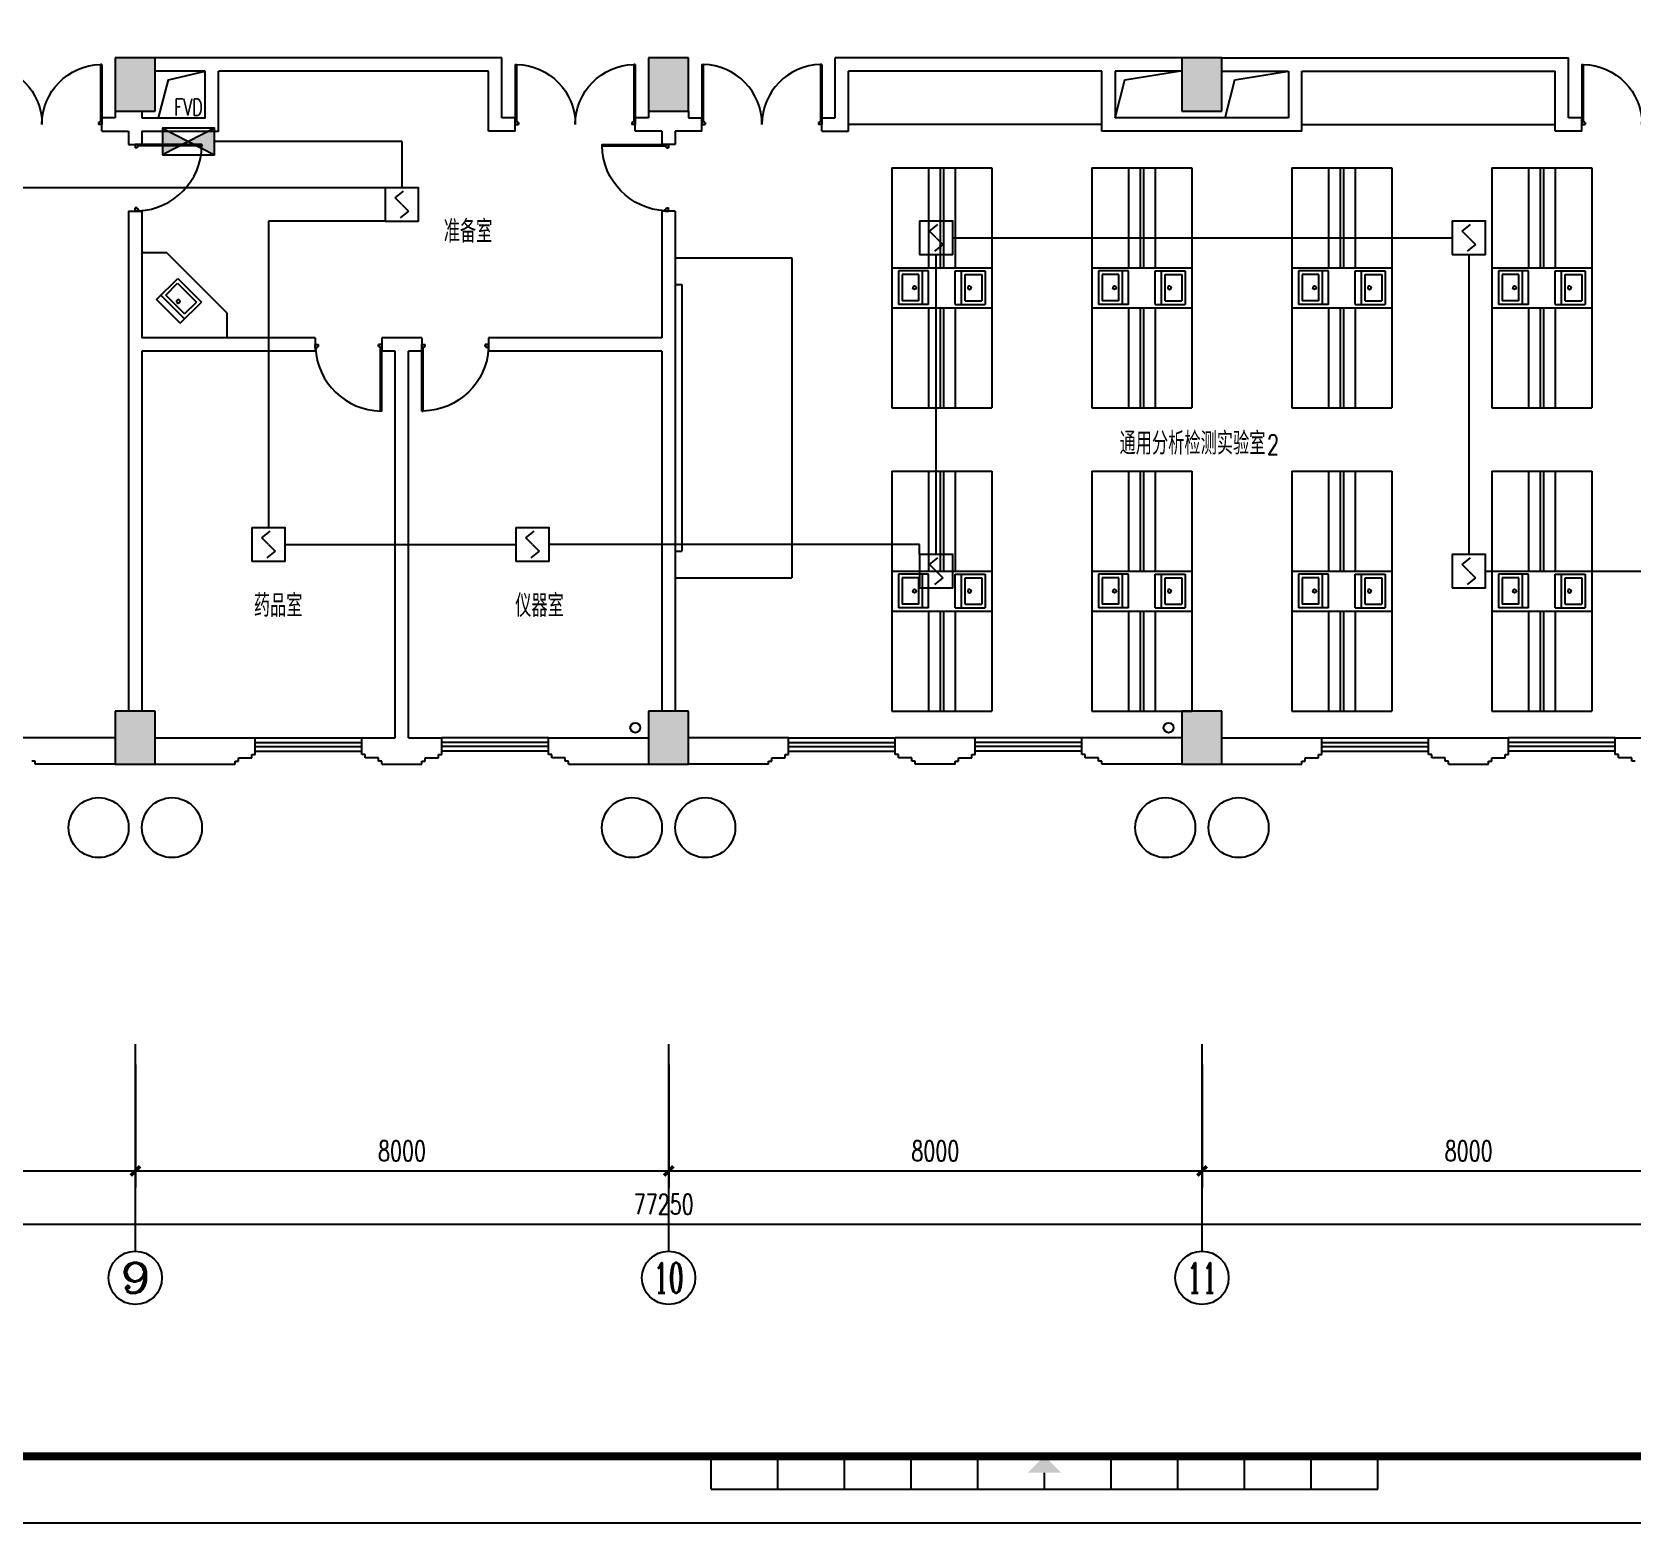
# Model space of a CAD drawing. Extents: x 190999 to 918899, y -200814 to 215286.
# Drawn here: x 235262 to 259262, y -12314 to 10053 of the extents above; entities that cross this region are included whole.
import ezdxf
from ezdxf.enums import TextEntityAlignment as Align

# ---------------------------------------------------------------- set-up
doc = ezdxf.new("R2010")
doc.units = 0
doc.header["$LTSCALE"] = 1000
doc.header["$MEASUREMENT"] = 0
doc.layers.get('Defpoints').update_dxf_attribs({"color": 1})
for name, color, linetype in [('00-EQUIP', 3, 'Continuous'), ('00-WIRE-4', 6, 'Continuous'), ('A-墙线', 2, 'Continuous'), ('A-外包装修', 250, 'Continuous'), ('A-外窗', 145, 'Continuous'), ('A-家具', 250, 'Continuous'), ('A-门', 167, 'Continuous'), ('AXIS', 3, 'Continuous'), ('AXIS_TEXT', 7, 'Continuous'), ('COLUMN', 2, 'Continuous'), ('PUB_HATCH', 250, 'Continuous'), ('图框', 189, 'Continuous'), ('房间名称', 7, 'Continuous'), ('暖通-风-说明', 3, 'Continuous'), ('洞口线', 165, 'Continuous'), ('雨水管', 151, 'Continuous')]:
    doc.layers.add(name, color=color, linetype=linetype)
doc.styles.add('_TCH_AXIS', font='COMPLEX', dxfattribs={"bigfont": 'GBCBIG'})
doc.styles.add('_TCH_DIM', font='SIMPLEX', dxfattribs={"bigfont": 'GBCBIG'})
doc.styles.add('COMPLEX', font='COMPLEX')
doc.styles.add('DIM_FONT', font='SIMPLEX', dxfattribs={"width": 0.7, "bigfont": 'GBCBIG'})
doc.styles.add('HZ-ZGBZ', font='romanc.shx', dxfattribs={"width": 0.65})
doc.styles.get("Standard").update_dxf_attribs({"font": 'simhei.ttf'})
doc.styles.add('zz-1', font='arial.ttf', dxfattribs={"width": 0.8})
doc.dimstyles.new('DIMN', dxfattribs={"dimtxt": 300, "dimasz": 100, "dimexe": 250, "dimexo": 300, "dimgap": 150, "dimtad": 1, "dimdec": 0, "dimzin": 0, "dimdsep": 46, "dimtxsty": 'DIM_FONT', "dimblk": 'ARCHTICK', "dimcen": 0.09, "dimclrt": 7, "dimazin": 2, "dimtfac": 1, "dimtdec": 0, "dimtix": 1, "dimtmove": 2, "dimatfit": 3, "dimfxl": 0, "dimtolj": 1, "dimtzin": 0, "dimarcsym": 0})

# ---------------------------------------------------------------- blocks, each defined once
blk = doc.blocks.new('TJAD_TK_A0')
at = {"layer": '图框'}
for p, q in [((1517.5, -436.65), (1517.5, -431.65)), ((1527.5, -436.65), (1527.5, -431.65)), ((1537.5, -436.65), (1537.5, -431.65)), ((1547.5, -436.65), (1547.5, -431.65)), ((1557.5, -436.65), (1557.5, -431.65)), ((1577.5, -436.65), (1577.5, -431.65)), ((1587.5, -436.65), (1587.5, -431.65)), ((1597.5, -436.65), (1597.5, -431.65)), ((1607.5, -436.65), (1607.5, -431.65)), ((1617.5, -436.65), (1617.5, -431.65)), ((1517.5, -436.65), (1617.5, -436.65)), ((973, -441.7), (2162, -441.7))]:
    blk.add_line(p, q, dxfattribs=at)
at = {"layer": '图框', "const_width": 1.2}
blk.add_lwpolyline([(2152, -431.7), (2152, 389.3), (998, 389.3), (998, -431.7)], close=True, dxfattribs=at)
at = {"layer": '图框', "const_width": 0.3}
blk.add_lwpolyline([(1567.5, -434.15), (1567.5, -436.65)], dxfattribs=at)
at = {"layer": '图框'}
blk.add_solid([(1570, -434.15), (1565, -434.15), (1567.5, -431.65)], dxfattribs=at)
blk = doc.blocks.new('m1000')
at = {"layer": 'A-墙线'}
for p, q in [((0, 0), (0, 200)), ((1000, 0), (1000, 200))]:
    blk.add_line(p, q, dxfattribs=at)
at = {"layer": 'A-门'}
for p, q in [((0, 1100), (0, 100)), ((0, 1100), (20, 1100)), ((20, 1100), (20, 150)), ((0, 150), (30, 150)), ((0, 100), (50, 100)), ((30, 150), (30, 130)), ((30, 130), (50, 130)), ((50, 130), (50, 100)), ((950, 130), (950, 100)), ((970, 130), (950, 130)), ((1000, 100), (950, 100)), ((970, 150), (970, 130)), ((1000, 150), (970, 150)), ((1000, 150), (1000, 100))]:
    blk.add_line(p, q, dxfattribs=at)
blk.add_arc((0, 100), 1000, 2.866, 88.854, dxfattribs=at)
blk = doc.blocks.new('m1800')
at = {"layer": 'A-墙线'}
for p, q in [((-900, -100), (-900, 100)), ((900, -100), (900, 100))]:
    blk.add_line(p, q, dxfattribs=at)
at = {"layer": 'A-门'}
for p, q in [((-900, 900), (-900, 0)), ((-900, 900), (-880, 900)), ((-880, 900), (-880, 50)), ((880, 900), (880, 50)), ((900, 900), (880, 900)), ((900, 900), (900, 0)), ((-900, 50), (-870, 50)), ((-900, 0), (-850, 0)), ((-870, 50), (-870, 30)), ((-870, 30), (-850, 30)), ((-850, 30), (-850, 0)), ((850, 30), (850, 0)), ((870, 30), (850, 30)), ((900, 0), (850, 0)), ((870, 50), (870, 30)), ((900, 50), (870, 50))]:
    blk.add_line(p, q, dxfattribs=at)
for centre, start, end in [((-900, 0), 0, 88.7267), ((900, 0), 91.2733, 180)]:
    blk.add_arc(centre, 900, start, end, dxfattribs=at)
blk = doc.blocks.new('_ArchTick')
at = {"const_width": 0.5}
blk.add_lwpolyline([(-0.7, -0.7), (0.7, 0.7)], dxfattribs=at)
blk = doc.blocks.new('*D872')
at = {"layer": 'AXIS', "color": 0, "lineweight": -2}
for p, q in [((228812, -5433), (228812, -7283)), ((236812, -5433), (236812, -7283)), ((228812, -7033), (236812, -7033))]:
    blk.add_line(p, q, dxfattribs=at)
at = {"layer": 'Defpoints', "color": 0}
for p in [(228812, -5133), (236812, -5133), (236812, -7033)]:
    blk.add_point(p, dxfattribs=at)
at = {"layer": 'AXIS', "color": 0, "lineweight": -2, "xscale": 100, "yscale": 100, "zscale": 100, "rotation": 180}
blk.add_blockref('_ArchTick', (228812, -7033), dxfattribs=at)
at = {"layer": 'AXIS', "color": 0, "lineweight": -2, "xscale": 100, "yscale": 100, "zscale": 100}
blk.add_blockref('_ArchTick', (236812, -7033), dxfattribs=at)
at = {"layer": 'AXIS', "color": 7, "insert": (232812, -6733), "char_height": 300, "attachment_point": 5, "style": 'DIM_FONT'}
blk.add_mtext('\\A1;8000', dxfattribs=at)
blk = doc.blocks.new('*D873')
at = {"layer": 'AXIS', "color": 0, "lineweight": -2}
for p, q in [((236812, -5433), (236812, -7283)), ((244812, -5433), (244812, -7283)), ((236812, -7033), (244812, -7033))]:
    blk.add_line(p, q, dxfattribs=at)
at = {"layer": 'Defpoints', "color": 0}
for p in [(236812, -5133), (244812, -5133), (244812, -7033)]:
    blk.add_point(p, dxfattribs=at)
at = {"layer": 'AXIS', "color": 0, "lineweight": -2, "xscale": 100, "yscale": 100, "zscale": 100, "rotation": 180}
blk.add_blockref('_ArchTick', (236812, -7033), dxfattribs=at)
at = {"layer": 'AXIS', "color": 0, "lineweight": -2, "xscale": 100, "yscale": 100, "zscale": 100}
blk.add_blockref('_ArchTick', (244812, -7033), dxfattribs=at)
at = {"layer": 'AXIS', "color": 7, "insert": (240812, -6733), "char_height": 300, "attachment_point": 5, "style": 'DIM_FONT'}
blk.add_mtext('\\A1;8000', dxfattribs=at)
blk = doc.blocks.new('*D874')
at = {"layer": 'AXIS', "color": 0, "lineweight": -2}
for p, q in [((244812, -5433), (244812, -7283)), ((252812, -5433), (252812, -7283)), ((244812, -7033), (252812, -7033))]:
    blk.add_line(p, q, dxfattribs=at)
at = {"layer": 'Defpoints', "color": 0}
for p in [(244812, -5133), (252812, -5133), (252812, -7033)]:
    blk.add_point(p, dxfattribs=at)
at = {"layer": 'AXIS', "color": 0, "lineweight": -2, "xscale": 100, "yscale": 100, "zscale": 100, "rotation": 180}
blk.add_blockref('_ArchTick', (244812, -7033), dxfattribs=at)
at = {"layer": 'AXIS', "color": 0, "lineweight": -2, "xscale": 100, "yscale": 100, "zscale": 100}
blk.add_blockref('_ArchTick', (252812, -7033), dxfattribs=at)
at = {"layer": 'AXIS', "color": 7, "insert": (248812, -6733), "char_height": 300, "attachment_point": 5, "style": 'DIM_FONT'}
blk.add_mtext('\\A1;8000', dxfattribs=at)
blk = doc.blocks.new('*D875')
at = {"layer": 'AXIS', "color": 0, "lineweight": -2}
for p, q in [((252812, -5433), (252812, -7283)), ((260812, -5433), (260812, -7283)), ((252812, -7033), (260812, -7033))]:
    blk.add_line(p, q, dxfattribs=at)
at = {"layer": 'Defpoints', "color": 0}
for p in [(252812, -5133), (260812, -5133), (260812, -7033)]:
    blk.add_point(p, dxfattribs=at)
at = {"layer": 'AXIS', "color": 0, "lineweight": -2, "xscale": 100, "yscale": 100, "zscale": 100, "rotation": 180}
blk.add_blockref('_ArchTick', (252812, -7033), dxfattribs=at)
at = {"layer": 'AXIS', "color": 0, "lineweight": -2, "xscale": 100, "yscale": 100, "zscale": 100}
blk.add_blockref('_ArchTick', (260812, -7033), dxfattribs=at)
at = {"layer": 'AXIS', "color": 7, "insert": (256812, -6733), "char_height": 300, "attachment_point": 5, "style": 'DIM_FONT'}
blk.add_mtext('\\A1;8000', dxfattribs=at)
blk = doc.blocks.new('*D880')
at = {"layer": 'AXIS', "color": 0, "lineweight": -2}
for p, q in [((206112, -5433), (206112, -8083)), ((283362, -5433), (283362, -8083)), ((206112, -7833), (283362, -7833))]:
    blk.add_line(p, q, dxfattribs=at)
at = {"layer": 'Defpoints', "color": 0}
for p in [(206112, -5133), (283362, -5133), (283362, -7833)]:
    blk.add_point(p, dxfattribs=at)
at = {"layer": 'AXIS', "color": 0, "lineweight": -2, "xscale": 100, "yscale": 100, "zscale": 100, "rotation": 180}
blk.add_blockref('_ArchTick', (206112, -7833), dxfattribs=at)
at = {"layer": 'AXIS', "color": 0, "lineweight": -2, "xscale": 100, "yscale": 100, "zscale": 100}
blk.add_blockref('_ArchTick', (283362, -7833), dxfattribs=at)
at = {"layer": 'AXIS', "color": 7, "insert": (244737, -7533), "char_height": 300, "attachment_point": 5, "style": 'DIM_FONT'}
blk.add_mtext('\\A1;77250', dxfattribs=at)
blk = doc.blocks.new('_AXISO')
blk.add_circle((0, 0), 0.5)
at = {"layer": 'AXIS_TEXT', "style": 'COMPLEX', "width": 1.041667}
blk.add_attdef('A', text='', height=0.56, dxfattribs=at).set_placement((-0.25, -0.28), (0.25, -0.28), align=Align.FIT)
blk = doc.blocks.new('$plan$00001609')
at = {"linetype": 'Continuous'}
for p, q in [((0, -251), (0, 251)), ((0, 251), (450, 251)), ((93, -251), (93, 251)), ((450, 251), (450, -251)), ((146, -199), (146, 199)), ((146, 199), (397, 199)), ((397, 199), (397, -199)), ((146, -199), (397, -199)), ((0, -251), (450, -251))]:
    blk.add_line(p, q, dxfattribs=at)
blk.add_line((238, 2), (238, 0))
blk.add_arc((212, 0), 26, 4.716, 0, dxfattribs=at)
at = {"style": 'zz-1'}
for tag in ['YSIZE', 'XSIZE']:
    blk.add_attdef(tag, (0, 0), '', height=0.5, dxfattribs=at)
blk = doc.blocks.new('_LINKPT1')
at = {"color": 0}
blk.add_line((0, 0), (0, 0), dxfattribs=at)
blk = doc.blocks.new('3S1KCGW2')
for p, q in [((0.5, 0.5), (-0.5, 0.5)), ((-0.5, 0.5), (-0.5, -0.5)), ((0.5, -0.5), (0.5, 0.5)), ((-0.2, 0.2), (0.05, 0.4)), ((0, 0), (-0.2, 0.2)), ((0, 0), (0.2, -0.2)), ((0.2, -0.2), (-0.05, -0.4)), ((-0.5, -0.5), (0.5, -0.5))]:
    blk.add_line(p, q)
at = {"const_width": 0.04, "flags": 128}
blk.add_lwpolyline([(-0.5, -0.5), (-0.5, 0.5), (0.5, 0.5), (0.5, -0.5)], close=True, dxfattribs=at)
at = {"xscale": 0.002, "yscale": 0.002, "zscale": 0.002}
for p in [(0, 0.5), (-0.5, 0), (0.5, 0), (0, -0.5)]:
    blk.add_blockref('_LINKPT1', p, dxfattribs=at)
at = {"flags": 9}
blk.add_attdef('A', (0, 0), '', height=0.00002, dxfattribs=at)
blk = doc.blocks.new('6H2KALM6')
for p, q in [((-0.78, 0.4), (0.78, -0.4)), ((0.78, 0.4), (-0.78, -0.4)), ((0.78, 0.4), (-0.78, 0.4)), ((-0.78, 0.4), (-0.78, -0.4)), ((0.78, -0.4), (0.78, 0.4)), ((-0.78, -0.4), (0.78, -0.4))]:
    blk.add_line(p, q)
at = {"const_width": 0.04}
blk.add_lwpolyline([(-0.78, 0.4), (-0.78, -0.4), (0.78, -0.4), (0.78, 0.4)], close=True, dxfattribs=at)
for points in [[(-0.78, 0.4), (0, 0), (-0.78, -0.4)], [(0.78, 0.4), (0, 0), (0.78, -0.4)]]:
    blk.add_solid(points)
at = {"xscale": 0.002, "yscale": 0.002, "zscale": 0.002}
for p in [(-0.78, 0), (0, 0.4), (0.78, 0), (0, -0.4)]:
    blk.add_blockref('_LINKPT1', p, dxfattribs=at)
at = {"flags": 9}
blk.add_attdef('A', (0, 0), '', height=0.00002, dxfattribs=at)

msp = doc.modelspace()

# ---------------------------------------------------------------- hatches: boundary and pattern name
at = {"layer": 'PUB_HATCH'}
for points in [[(237111.6, 9667.4), (236511.6, 9667.4), (236511.6, 8867.4), (237111.6, 8867.4)], [(245111.6, 9667.4), (244511.6, 9667.4), (244511.6, 8867.4), (245111.6, 8867.4)], [(253111.6, 9667.4), (252511.6, 9667.4), (252511.6, 8867.4), (253111.6, 8867.4)], [(237111.6, -132.6), (236511.6, -132.6), (236511.6, -932.6), (237111.6, -932.6)], [(245111.6, -132.6), (244511.6, -132.6), (244511.6, -932.6), (245111.6, -932.6)], [(253111.6, -132.6), (252511.6, -132.6), (252511.6, -932.6), (253111.6, -932.6)]]:
    msp.add_hatch(color=256, dxfattribs=at).paths.add_polyline_path(points)

# ---------------------------------------------------------------- linework, layer by layer
at = {"layer": '00-WIRE-4'}
for p, q in [((240811.6, 8411.5), (238001.6, 8411.5)), ((240811.6, 8411.5), (240811.6, 7717.4)), ((240561.6, 7717.4), (232761.6, 7717.4)), ((240561.6, 7217.4), (238811.6, 7217.4)), ((238811.6, 7217.4), (238811.6, 2617.4)), ((249074.7, 6967.4), (256566.5, 6967.4)), ((248824.7, 2217.4), (248824.7, 6717.4)), ((256816.5, 6717.4), (256816.5, 2217.4)), ((239061.6, 2367.4), (242519.2, 2367.4)), ((248574.7, 2367.4), (243019.2, 2367.4)), ((248574.7, 2217.4), (248574.7, 2367.4)), ((257066.5, 1967.4), (264603.5, 1967.4))]:
    msp.add_line(p, q, dxfattribs=at)
at = {"layer": 'A-墙线'}
for p, q in [((242311.6, 9667.4), (237111.6, 9667.4)), ((242311.6, 8767.4), (242311.6, 9667.4)), ((252511.6, 9667.4), (247311.6, 9667.4)), ((247311.6, 8767.4), (247311.6, 9667.4)), ((253111.6, 9667.4), (258311.6, 9667.4)), ((258311.6, 8767.4), (258311.6, 9667.4)), ((237861.6, 9467.4), (237111.6, 9467.4)), ((242111.6, 9467.4), (238061.6, 9467.4)), ((242111.6, 8567.4), (242111.6, 9467.4)), ((251311.6, 9467.4), (247511.6, 9467.4)), ((247511.6, 8567.4), (247511.6, 9467.4)), ((251311.6, 8567.4), (251311.6, 9467.4)), ((252511.6, 9467.4), (251511.6, 9467.4)), ((251511.6, 9467.4), (251511.6, 8767.4)), ((253111.6, 9467.4), (254111.6, 9467.4)), ((254111.6, 9467.4), (254111.6, 8767.4)), ((254311.6, 9467.4), (258111.6, 9467.4)), ((254311.6, 8567.4), (254311.6, 9467.4)), ((258111.6, 8567.4), (258111.6, 9467.4)), ((236511.6, 8767.4), (236311.6, 8767.4)), ((236511.6, 8867.4), (236511.6, 8767.4)), ((236911.6, 8867.4), (236911.6, 8767.4)), ((242511.6, 8767.4), (242311.6, 8767.4)), ((244511.6, 8767.4), (244311.6, 8767.4)), ((244511.6, 8867.4), (244511.6, 8767.4)), ((245111.6, 8867.4), (245111.6, 8767.4)), ((245111.6, 8767.4), (245311.6, 8767.4)), ((247111.6, 8767.4), (247311.6, 8767.4)), ((254111.6, 8767.4), (251511.6, 8767.4)), ((258511.6, 8767.4), (258311.6, 8767.4)), ((236311.6, 8567.4), (236711.6, 8567.4)), ((236711.6, 8567.4), (236711.6, 8367.4)), ((236911.6, 8567.4), (236911.6, 8367.4)), ((242511.6, 8567.4), (242111.6, 8567.4)), ((244711.6, 8567.4), (244311.6, 8567.4)), ((244711.6, 8567.4), (244711.6, 8367.4)), ((244911.6, 8567.4), (244911.6, 8367.4)), ((245311.6, 8567.4), (244911.6, 8567.4)), ((247111.6, 8567.4), (247511.6, 8567.4)), ((254311.6, 8567.4), (251311.6, 8567.4)), ((258511.6, 8567.4), (258111.6, 8567.4)), ((236711.6, 7367.4), (236711.6, -132.6)), ((236911.6, 7367.4), (236911.6, 5467.4)), ((244711.6, 7367.4), (244711.6, 5467.4)), ((244911.6, 7367.4), (244911.6, -132.6)), ((239511.6, 5467.4), (236911.6, 5467.4)), ((241111.6, 5467.4), (240511.6, 5467.4)), ((244711.6, 5467.4), (242111.6, 5467.4)), ((239511.6, 5267.4), (236911.6, 5267.4)), ((236911.6, 5267.4), (236911.6, -132.6)), ((240711.6, 5267.4), (240511.6, 5267.4)), ((240711.6, -532.6), (240711.6, 5267.4)), ((241111.6, 5267.4), (240911.6, 5267.4)), ((240911.6, -532.6), (240911.6, 5267.4)), ((244711.6, 5267.4), (242111.6, 5267.4)), ((244711.6, 5267.4), (244711.6, -132.6)), ((236511.6, -532.6), (235011.6, -532.6)), ((237111.6, -532.6), (238611.6, -532.6)), ((238611.6, -782.6), (238611.6, -532.6)), ((240211.6, -532.6), (240711.6, -532.6)), ((240211.6, -782.6), (240211.6, -532.6)), ((240911.6, -532.6), (241411.6, -532.6)), ((241411.6, -782.6), (241411.6, -532.6)), ((243011.6, -532.6), (244511.6, -532.6)), ((243011.6, -782.6), (243011.6, -532.6)), ((246611.6, -532.6), (245111.6, -532.6)), ((246611.6, -782.6), (246611.6, -532.6)), ((249411.6, -532.6), (248211.6, -532.6)), ((248211.6, -782.6), (248211.6, -532.6)), ((249411.6, -782.6), (249411.6, -532.6)), ((252511.6, -532.6), (251011.6, -532.6)), ((251011.6, -782.6), (251011.6, -532.6)), ((253111.6, -532.6), (254611.6, -532.6)), ((254611.6, -782.6), (254611.6, -532.6)), ((256211.6, -532.6), (257411.6, -532.6)), ((256211.6, -782.6), (256211.6, -532.6)), ((257411.6, -782.6), (257411.6, -532.6)), ((259011.6, -532.6), (260511.6, -532.6)), ((259011.6, -782.6), (259011.6, -532.6)), ((235311.6, -882.6), (235261.6, -882.6)), ((235311.6, -932.6), (235311.6, -882.6)), ((236511.6, -932.6), (235311.6, -932.6)), ((237111.6, -932.6), (238311.6, -932.6)), ((238311.6, -932.6), (238311.6, -882.6)), ((238311.6, -882.6), (238361.6, -882.6)), ((238361.6, -882.6), (238361.6, -832.6)), ((238361.6, -832.6), (238561.6, -832.6)), ((238561.6, -782.6), (238611.6, -782.6)), ((238561.6, -832.6), (238561.6, -782.6)), ((240261.6, -782.6), (240211.6, -782.6)), ((240261.6, -832.6), (240261.6, -782.6)), ((240461.6, -832.6), (240261.6, -832.6)), ((240461.6, -882.6), (240461.6, -832.6)), ((240511.6, -882.6), (240461.6, -882.6)), ((240511.6, -932.6), (240511.6, -882.6)), ((240511.6, -932.6), (241111.6, -932.6)), ((241111.6, -932.6), (241111.6, -882.6)), ((241111.6, -882.6), (241161.6, -882.6)), ((241161.6, -882.6), (241161.6, -832.6)), ((241161.6, -832.6), (241361.6, -832.6)), ((241361.6, -782.6), (241411.6, -782.6)), ((241361.6, -832.6), (241361.6, -782.6)), ((243061.6, -782.6), (243011.6, -782.6)), ((243061.6, -832.6), (243061.6, -782.6)), ((243261.6, -832.6), (243061.6, -832.6)), ((243261.6, -882.6), (243261.6, -832.6)), ((243311.6, -882.6), (243261.6, -882.6)), ((243311.6, -932.6), (243311.6, -882.6)), ((243311.6, -932.6), (244511.6, -932.6)), ((246311.6, -932.6), (245111.6, -932.6)), ((246311.6, -932.6), (246311.6, -882.6)), ((246311.6, -882.6), (246361.6, -882.6)), ((246361.6, -882.6), (246361.6, -832.6)), ((246361.6, -832.6), (246561.6, -832.6)), ((246561.6, -782.6), (246611.6, -782.6)), ((246561.6, -832.6), (246561.6, -782.6)), ((248261.6, -782.6), (248211.6, -782.6)), ((248261.6, -832.6), (248261.6, -782.6)), ((248461.6, -832.6), (248261.6, -832.6)), ((248461.6, -882.6), (248461.6, -832.6)), ((248511.6, -882.6), (248461.6, -882.6)), ((248511.6, -932.6), (248511.6, -882.6)), ((249111.6, -932.6), (248511.6, -932.6)), ((249111.6, -932.6), (249111.6, -882.6)), ((249111.6, -882.6), (249161.6, -882.6)), ((249161.6, -882.6), (249161.6, -832.6)), ((249161.6, -832.6), (249361.6, -832.6)), ((249361.6, -782.6), (249411.6, -782.6)), ((249361.6, -832.6), (249361.6, -782.6)), ((251061.6, -782.6), (251011.6, -782.6)), ((251061.6, -832.6), (251061.6, -782.6)), ((251261.6, -832.6), (251061.6, -832.6)), ((251261.6, -882.6), (251261.6, -832.6)), ((251311.6, -882.6), (251261.6, -882.6)), ((251311.6, -932.6), (251311.6, -882.6)), ((252511.6, -932.6), (251311.6, -932.6)), ((253111.6, -932.6), (254311.6, -932.6)), ((254311.6, -932.6), (254311.6, -882.6)), ((254311.6, -882.6), (254361.6, -882.6)), ((254361.6, -882.6), (254361.6, -832.6)), ((254361.6, -832.6), (254561.6, -832.6)), ((254561.6, -782.6), (254611.6, -782.6)), ((254561.6, -832.6), (254561.6, -782.6)), ((256261.6, -782.6), (256211.6, -782.6)), ((256261.6, -832.6), (256261.6, -782.6)), ((256461.6, -832.6), (256261.6, -832.6)), ((256461.6, -882.6), (256461.6, -832.6)), ((256511.6, -882.6), (256461.6, -882.6)), ((256511.6, -932.6), (256511.6, -882.6)), ((256511.6, -932.6), (257111.6, -932.6)), ((257111.6, -932.6), (257111.6, -882.6)), ((257111.6, -882.6), (257161.6, -882.6)), ((257161.6, -882.6), (257161.6, -832.6)), ((257161.6, -832.6), (257361.6, -832.6)), ((257361.6, -782.6), (257411.6, -782.6)), ((257361.6, -832.6), (257361.6, -782.6)), ((259061.6, -782.6), (259011.6, -782.6)), ((259061.6, -832.6), (259061.6, -782.6)), ((259261.6, -832.6), (259061.6, -832.6)), ((259261.6, -882.6), (259261.6, -832.6)), ((259311.6, -882.6), (259261.6, -882.6))]:
    msp.add_line(p, q, dxfattribs=at)
for points in [[(236911.6, 8567.4), (238061.6, 8567.4), (238061.6, 9467.4)], [(236911.6, 8767.4), (237861.6, 8767.4), (237861.6, 9467.4)], [(237161.6, 8767.4), (237861.6, 8767.4), (237861.6, 9467.4)]]:
    msp.add_lwpolyline(points, dxfattribs=at)
at = {"layer": 'A-外包装修'}
for centre in [(236261.6, -1882.6), (237361.6, -1882.6), (244261.6, -1882.6), (245361.6, -1882.6), (252261.6, -1882.6), (253361.6, -1882.6)]:
    msp.add_circle(centre, 450, dxfattribs=at)
at = {"layer": 'A-外窗'}
for p, q in [((238611.6, -532.6), (240211.6, -532.6)), ((238611.6, -602.6), (240211.6, -602.6)), ((238611.6, -662.6), (240211.6, -662.6)), ((243011.6, -532.6), (241411.6, -532.6)), ((243011.6, -602.6), (241411.6, -602.6)), ((243011.6, -662.6), (241411.6, -662.6)), ((246611.6, -532.6), (248211.6, -532.6)), ((246611.6, -602.6), (248211.6, -602.6)), ((246611.6, -662.6), (248211.6, -662.6)), ((251011.6, -532.6), (249411.6, -532.6)), ((251011.6, -602.6), (249411.6, -602.6)), ((251011.6, -662.6), (249411.6, -662.6)), ((254611.6, -532.6), (256211.6, -532.6)), ((254611.6, -602.6), (256211.6, -602.6)), ((254611.6, -662.6), (256211.6, -662.6)), ((259011.6, -532.6), (257411.6, -532.6)), ((259011.6, -602.6), (257411.6, -602.6)), ((259011.6, -662.6), (257411.6, -662.6)), ((238611.6, -732.6), (240211.6, -732.6)), ((243011.6, -732.6), (241411.6, -732.6)), ((246611.6, -732.6), (248211.6, -732.6)), ((251011.6, -732.6), (249411.6, -732.6)), ((254611.6, -732.6), (256211.6, -732.6)), ((259011.6, -732.6), (257411.6, -732.6))]:
    msp.add_line(p, q, dxfattribs=at)
at = {"layer": 'A-家具'}
for p, q in [((251311.6, 8667.4), (247511.6, 8667.4)), ((254311.6, 8667.4), (258111.6, 8667.4)), ((248161.6, 8017.4), (248161.6, 4417.4)), ((248161.6, 8017.4), (249661.6, 8017.4)), ((248711.6, 8017.4), (248711.6, 6517.4)), ((248886.6, 8017.4), (248886.6, 6517.4)), ((248936.6, 8017.4), (248936.6, 6517.4)), ((249111.6, 8017.4), (249111.6, 6517.4)), ((249661.6, 8017.4), (249661.6, 4417.4)), ((251161.6, 8017.4), (251161.6, 4417.4)), ((251161.6, 8017.4), (252661.6, 8017.4)), ((251711.6, 8017.4), (251711.6, 6517.4)), ((251886.6, 8017.4), (251886.6, 6517.4)), ((251936.6, 8017.4), (251936.6, 6517.4)), ((252111.6, 8017.4), (252111.6, 6517.4)), ((252661.6, 8017.4), (252661.6, 4417.4)), ((254161.6, 8017.4), (254161.6, 4417.4)), ((254161.6, 8017.4), (255661.6, 8017.4)), ((254711.6, 8017.4), (254711.6, 6517.4)), ((254886.6, 8017.4), (254886.6, 6517.4)), ((254936.6, 8017.4), (254936.6, 6517.4)), ((255111.6, 8017.4), (255111.6, 6517.4)), ((255661.6, 8017.4), (255661.6, 4417.4)), ((257161.6, 8017.4), (257161.6, 4417.4)), ((257161.6, 8017.4), (258661.6, 8017.4)), ((257711.6, 8017.4), (257711.6, 6517.4)), ((257886.6, 8017.4), (257886.6, 6517.4)), ((257936.6, 8017.4), (257936.6, 6517.4)), ((258111.6, 8017.4), (258111.6, 6517.4)), ((258661.6, 8017.4), (258661.6, 4417.4)), ((237286.6, 6742.4), (236911.6, 6742.4)), ((238186.6, 5842.4), (237286.6, 6742.4)), ((244911.6, 6667.4), (246661.6, 6667.4)), ((246661.6, 6667.4), (246661.6, 1867.4)), ((248161.6, 6517.4), (249661.6, 6517.4)), ((251161.6, 6517.4), (252661.6, 6517.4)), ((254161.6, 6517.4), (255661.6, 6517.4)), ((257161.6, 6517.4), (258661.6, 6517.4)), ((244911.6, 6267.4), (245011.6, 6267.4)), ((245011.6, 6267.4), (245011.6, 2267.4)), ((238186.6, 5842.4), (238186.6, 5467.4)), ((248161.6, 5917.4), (249661.6, 5917.4)), ((248711.6, 5917.4), (248711.6, 4417.4)), ((248886.6, 5917.4), (248886.6, 4417.4)), ((248936.6, 5917.4), (248936.6, 4417.4)), ((249111.6, 5917.4), (249111.6, 4417.4)), ((251161.6, 5917.4), (252661.6, 5917.4)), ((251711.6, 5917.4), (251711.6, 4417.4)), ((251886.6, 5917.4), (251886.6, 4417.4)), ((251936.6, 5917.4), (251936.6, 4417.4)), ((252111.6, 5917.4), (252111.6, 4417.4)), ((254161.6, 5917.4), (255661.6, 5917.4)), ((254711.6, 5917.4), (254711.6, 4417.4)), ((254886.6, 5917.4), (254886.6, 4417.4)), ((254936.6, 5917.4), (254936.6, 4417.4)), ((255111.6, 5917.4), (255111.6, 4417.4)), ((257161.6, 5917.4), (258661.6, 5917.4)), ((257711.6, 5917.4), (257711.6, 4417.4)), ((257886.6, 5917.4), (257886.6, 4417.4)), ((257936.6, 5917.4), (257936.6, 4417.4)), ((258111.6, 5917.4), (258111.6, 4417.4)), ((248161.6, 4417.4), (249661.6, 4417.4)), ((251161.6, 4417.4), (252661.6, 4417.4)), ((254161.6, 4417.4), (255661.6, 4417.4)), ((257161.6, 4417.4), (258661.6, 4417.4)), ((248161.6, 3467.4), (248161.6, -132.6)), ((248161.6, 3467.4), (249661.6, 3467.4)), ((248711.6, 3467.4), (248711.6, 1967.4)), ((248886.6, 3467.4), (248886.6, 1967.4)), ((248936.6, 3467.4), (248936.6, 1967.4)), ((249111.6, 3467.4), (249111.6, 1967.4)), ((249661.6, 3467.4), (249661.6, -132.6)), ((251161.6, 3467.4), (251161.6, -132.6)), ((251161.6, 3467.4), (252661.6, 3467.4)), ((251711.6, 3467.4), (251711.6, 1967.4)), ((251886.6, 3467.4), (251886.6, 1967.4)), ((251936.6, 3467.4), (251936.6, 1967.4)), ((252111.6, 3467.4), (252111.6, 1967.4)), ((252661.6, 3467.4), (252661.6, -132.6)), ((254161.6, 3467.4), (254161.6, -132.6)), ((254161.6, 3467.4), (255661.6, 3467.4)), ((254711.6, 3467.4), (254711.6, 1967.4)), ((254886.6, 3467.4), (254886.6, 1967.4)), ((254936.6, 3467.4), (254936.6, 1967.4)), ((255111.6, 3467.4), (255111.6, 1967.4)), ((255661.6, 3467.4), (255661.6, -132.6)), ((257161.6, 3467.4), (257161.6, -132.6)), ((257161.6, 3467.4), (258661.6, 3467.4)), ((257711.6, 3467.4), (257711.6, 1967.4)), ((257886.6, 3467.4), (257886.6, 1967.4)), ((257936.6, 3467.4), (257936.6, 1967.4)), ((258111.6, 3467.4), (258111.6, 1967.4)), ((258661.6, 3467.4), (258661.6, -132.6)), ((244911.6, 2267.4), (245011.6, 2267.4)), ((248161.6, 1967.4), (249661.6, 1967.4)), ((251161.6, 1967.4), (252661.6, 1967.4)), ((254161.6, 1967.4), (255661.6, 1967.4)), ((257161.6, 1967.4), (258661.6, 1967.4)), ((244911.6, 1867.4), (246661.6, 1867.4)), ((248161.6, 1367.4), (249661.6, 1367.4)), ((248711.6, 1367.4), (248711.6, -132.6)), ((248886.6, 1367.4), (248886.6, -132.6)), ((248936.6, 1367.4), (248936.6, -132.6)), ((249111.6, 1367.4), (249111.6, -132.6)), ((251161.6, 1367.4), (252661.6, 1367.4)), ((251711.6, 1367.4), (251711.6, -132.6)), ((251886.6, 1367.4), (251886.6, -132.6)), ((251936.6, 1367.4), (251936.6, -132.6)), ((252111.6, 1367.4), (252111.6, -132.6)), ((254161.6, 1367.4), (255661.6, 1367.4)), ((254711.6, 1367.4), (254711.6, -132.6)), ((254886.6, 1367.4), (254886.6, -132.6)), ((254936.6, 1367.4), (254936.6, -132.6)), ((255111.6, 1367.4), (255111.6, -132.6)), ((257161.6, 1367.4), (258661.6, 1367.4)), ((257711.6, 1367.4), (257711.6, -132.6)), ((257886.6, 1367.4), (257886.6, -132.6)), ((257936.6, 1367.4), (257936.6, -132.6)), ((258111.6, 1367.4), (258111.6, -132.6)), ((248161.6, -132.6), (249661.6, -132.6)), ((251161.6, -132.6), (252661.6, -132.6)), ((254161.6, -132.6), (255661.6, -132.6)), ((257161.6, -132.6), (258661.6, -132.6))]:
    msp.add_line(p, q, dxfattribs=at)
at = {"layer": 'AXIS'}
for p, q in [((236811.6, -5132.6), (236811.6, -8236.3)), ((244811.6, -5132.6), (244811.6, -8236.3)), ((252811.6, -5132.6), (252811.6, -8236.3))]:
    msp.add_line(p, q, dxfattribs=at)
at = {"layer": 'COLUMN'}
for p, q in [((237111.6, 9667.4), (236511.6, 9667.4)), ((236511.6, 9667.4), (236511.6, 8867.4)), ((237111.6, 8867.4), (237111.6, 9667.4)), ((245111.6, 9667.4), (244511.6, 9667.4)), ((244511.6, 9667.4), (244511.6, 8867.4)), ((245111.6, 8867.4), (245111.6, 9667.4)), ((253111.6, 9667.4), (252511.6, 9667.4)), ((252511.6, 9667.4), (252511.6, 8867.4)), ((253111.6, 8867.4), (253111.6, 9667.4)), ((236511.6, 8867.4), (237111.6, 8867.4)), ((244511.6, 8867.4), (245111.6, 8867.4)), ((252511.6, 8867.4), (253111.6, 8867.4)), ((237111.6, -132.6), (236511.6, -132.6)), ((236511.6, -132.6), (236511.6, -932.6)), ((237111.6, -932.6), (237111.6, -132.6)), ((245111.6, -132.6), (244511.6, -132.6)), ((244511.6, -132.6), (244511.6, -932.6)), ((245111.6, -932.6), (245111.6, -132.6)), ((253111.6, -132.6), (252511.6, -132.6)), ((252511.6, -132.6), (252511.6, -932.6)), ((253111.6, -932.6), (253111.6, -132.6)), ((236511.6, -932.6), (237111.6, -932.6)), ((244511.6, -932.6), (245111.6, -932.6)), ((252511.6, -932.6), (253111.6, -932.6))]:
    msp.add_line(p, q, dxfattribs=at)
at = {"layer": '洞口线', "ltscale": 2}
for points in [[(237161.6, 8767.4), (237311.6, 9334), (237861.6, 9467.4)], [(251511.6, 8767.1), (251655.1, 9336.5), (252461.6, 9467.4)], [(253161.6, 8767.1), (253305.1, 9336.5), (254111.6, 9467.4)]]:
    msp.add_lwpolyline(points, dxfattribs=at)
at = {"layer": '雨水管'}
for centre in [(244311.6, -382.6), (252311.6, -382.6)]:
    msp.add_circle(centre, 75, dxfattribs=at)

# ---------------------------------------------------------------- block references
at = {"layer": '00-EQUIP', "xscale": 500, "yscale": 500, "zscale": 500}
msp.add_blockref('6H2KALM6', (237611.6, 8411.5), dxfattribs=at)
at = {"layer": '00-EQUIP', "xscale": 500, "yscale": 500, "zscale": 500, "rotation": 180}
for p in [(240811.6, 7467.4), (248824.7, 6967.4), (256816.5, 6967.4), (238811.6, 2367.4), (242769.2, 2367.4), (248824.7, 1967.4), (256816.5, 1967.4)]:
    msp.add_blockref('3S1KCGW2', p, dxfattribs=at)
at = {"layer": 'A-家具', "rotation": 45.00000000000001}
msp.add_blockref('$plan$00001609', (237306.3, 5862), dxfattribs=at)
at = {"layer": 'A-家具', "yscale": -1, "rotation": 180}
for p in [(248711.6, 6217.4), (251711.6, 6217.4), (254711.6, 6217.4), (257711.6, 6217.4), (248711.6, 1667.4), (251711.6, 1667.4), (254711.6, 1667.4), (257711.6, 1667.4)]:
    msp.add_blockref('$plan$00001609', p, dxfattribs=at)
at = {"layer": 'A-家具'}
for p in [(249111.6, 6217.4), (252111.6, 6217.4), (255111.6, 6217.4), (258111.6, 6217.4), (249111.6, 1667.4), (252111.6, 1667.4), (255111.6, 1667.4), (258111.6, 1667.4)]:
    msp.add_blockref('$plan$00001609', p, dxfattribs=at)
at = {"layer": 'A-门', "xscale": -1}
for p in [(235411.6, 8667.4), (243411.6, 8667.4), (259411.6, 8667.4)]:
    msp.add_blockref('m1800', p, dxfattribs=at)
at = {"layer": 'A-门'}
msp.add_blockref('m1800', (246211.6, 8667.4), dxfattribs=at)
for p, rotation in [((236711.6, 8367.4), 270), ((240511.6, 5467.4), 180)]:
    msp.add_blockref('m1000', p, dxfattribs=dict(at, rotation=rotation))
at = {"layer": 'A-门', "xscale": -1}
for p, rotation in [((244911.6, 8367.4), 90), ((241111.6, 5467.4), 180)]:
    msp.add_blockref('m1000', p, dxfattribs=dict(at, rotation=rotation))
at = {"layer": 'AXIS'}
ref = msp.add_blockref('_AXISO', (236811.6, -8636.3), dxfattribs=dict(at, xscale=800, yscale=800, zscale=800))
ref.add_attrib('A', '9', dxfattribs={"layer": 'AXIS_TEXT', "height": 452.5, "style": '_TCH_AXIS', "width": 1.5}).set_placement((236585.4, -8862.6), (237037.9, -8862.6), align=Align.FIT)
ref = msp.add_blockref('_AXISO', (244811.6, -8636.3), dxfattribs=dict(at, xscale=800, yscale=800, zscale=800))
ref.add_attrib('A', '10', dxfattribs={"layer": 'AXIS_TEXT', "height": 452.55, "style": '_TCH_AXIS', "width": 0.724138}).set_placement((244585.4, -8862.6), (245037.9, -8862.6), align=Align.FIT)
ref = msp.add_blockref('_AXISO', (252811.6, -8636.3), dxfattribs=dict(at, xscale=800, yscale=800, zscale=800))
ref.add_attrib('A', '11', dxfattribs={"layer": 'AXIS_TEXT', "height": 452.55, "style": '_TCH_AXIS', "width": 0.875}).set_placement((252585.4, -8862.6), (253037.9, -8862.6), align=Align.FIT)
at = {"layer": '图框', "xscale": 100, "yscale": 100, "zscale": 100}
msp.add_blockref('TJAD_TK_A0', (93698.6, 31856.8), dxfattribs=at)

# ---------------------------------------------------------------- texts
at = {"layer": '房间名称', "style": '_TCH_DIM'}
for s, p in [('准备室', (241437.6, 6894)), ('通用分析检测实验室', (251575.4, 3713.6)), ('药品室', (238589.4, 1279.6)), ('仪器室', (242509.7, 1279.6))]:
    msp.add_text(s, height=337.59, dxfattribs=at).set_placement(p)
at = {"layer": '房间名称', "style": '_TCH_DIM', "width": 0.705882}
msp.add_text('2', height=297.5, dxfattribs=at).set_placement((253787.1, 3713.6))
at = {"layer": '暖通-风-说明', "style": 'HZ-ZGBZ', "width": 0.7}
msp.add_text('FVD', height=250, dxfattribs=at).set_placement((237394.5, 8798.8))

# ---------------------------------------------------------------- dimensions: what is measured, and where the dimension line sits
at = {"layer": 'AXIS'}
for p1, p2, distance, picture, middle in [((206111.8, -5132.6), (283361.6, -5132.6), -2700, '*D880', (244736.7, -7532.6)), ((228811.6, -5132.6), (236811.6, -5132.6), -1900, '*D872', (232811.6, -6732.6)), ((236811.6, -5132.6), (244811.6, -5132.6), -1900, '*D873', (240811.6, -6732.6)), ((244811.6, -5132.6), (252811.6, -5132.6), -1900, '*D874', (248811.6, -6732.6)), ((252811.6, -5132.6), (260811.6, -5132.6), -1900, '*D875', (256811.6, -6732.6))]:
    dim = msp.add_aligned_dim(p1=p1, p2=p2, distance=distance, dimstyle='DIMN', dxfattribs=at)
    dim.commit()
    dim.dimension.update_dxf_attribs({"geometry": picture, "text_midpoint": middle})

doc.saveas('drawing.dxf')
